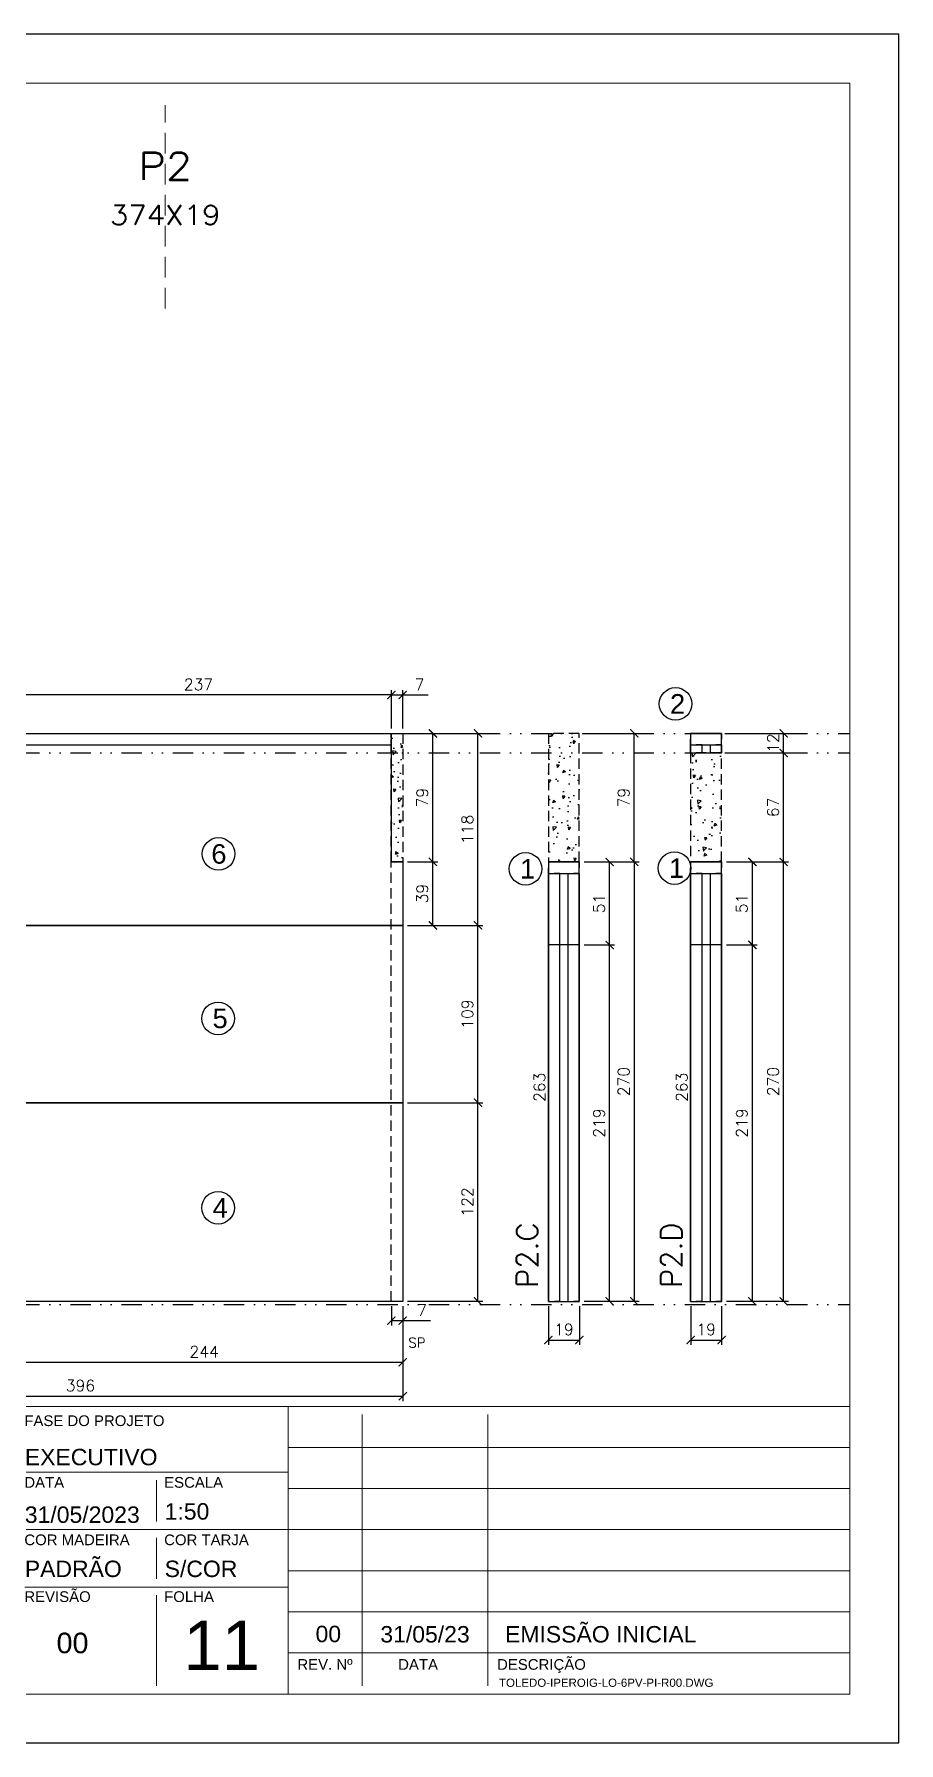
# Model space of a CAD drawing. Extents: x -23436 to 4767, y -4131 to 9755.
# Drawn here: x -14968 to -14436, y 6382 to 7432 of the extents above; entities that cross this region are included whole.
import ezdxf
from ezdxf.enums import TextEntityAlignment as Align

# ---------------------------------------------------------------- set-up
doc = ezdxf.new("R2010")
doc.units = 0
doc.header["$PDMODE"] = 2
doc.header["$PDSIZE"] = 10
doc.linetypes.add('DIVIDE2', pattern=[0.625, 0.25, -0.125, 0, -0.125, 0, -0.125])
doc.linetypes.add('HIDDEN', pattern=[9.525, 6.35, -3.175])
doc.layers.get('0').update_dxf_attribs({"lineweight": 13})
doc.layers.get('Defpoints').update_dxf_attribs({"lineweight": 13})
for name, color, linetype in [('Concreto', 250, 'HIDDEN'), ('Cota', 4, 'Continuous'), ('Cota Sarrafo', 180, 'Continuous'), ('MB Logo', 254, 'Continuous'), ('Nível', 160, 'Continuous'), ('Painéis', 30, 'Continuous'), ('Romaneio', 10, 'Continuous'), ('Sarr 7x7', 104, 'Continuous'), ('Sarrafo de Pressão', 42, 'HIDDEN'), ('Texto de Titulo', 7, 'Continuous'), ('Texto Qtd Sarr', 242, 'Continuous')]:
    doc.layers.add(name, color=color, linetype=linetype)
for name, color, linetype, lineweight in [('FOLHA MB', 7, 'Continuous', 13), ('N° FOLHA', 5, 'Continuous', 13), ('Texto Seção', 7, 'Continuous', 15)]:
    doc.layers.add(name, color=color, linetype=linetype, lineweight=lineweight)
doc.layers.add('Laje_Perimetro', color=7, linetype='Continuous', plot=False)
doc.styles.add('ARIAL', font='arial.ttf', dxfattribs={"oblique": 15, "height": 25})
doc.styles.add('MB_C01', font='arial.ttf', dxfattribs={"height": 1.3})
doc.styles.add('MB_C02', font='arial.ttf', dxfattribs={"height": 2})
doc.styles.add('MB_C03', font='arial.ttf', dxfattribs={"height": 2.5})
doc.styles.add('MB_C04', font='arial.ttf', dxfattribs={"height": 6})
doc.styles.add('REGUA-120', font='ROMANS.shx', dxfattribs={"height": 15})
doc.styles.add('ROMANS', font='romans.shx')
doc.dimstyles.new('Cota Paínel', dxfattribs={"dimtxt": 7, "dimasz": 5, "dimexe": 3, "dimexo": 3, "dimgap": 3, "dimtad": 1, "dimdec": 1, "dimzin": 12, "dimdsep": 46, "dimtxsty": 'ROMANS', "dimblk": 'ARCHTICK', "dimcen": 0, "dimclrd": 4, "dimclre": 4, "dimclrt": 1, "dimadec": 1, "dimazin": 3, "dimtfac": 1, "dimtdec": 1, "dimtmove": 0, "dimatfit": 3, "dimldrblk": 'OBLIQUE', "dimfxl": 0, "dimtolj": 1, "dimtzin": 12, "dimarcsym": 0})
doc.dimstyles.new('PAINEL', dxfattribs={"dimtxt": 7, "dimasz": 5, "dimexe": 3, "dimexo": 3, "dimgap": 3, "dimtad": 1, "dimdec": 1, "dimzin": 12, "dimdsep": 46, "dimtxsty": 'ROMANS', "dimblk": 'ARCHTICK', "dimcen": 0, "dimclrd": 4, "dimclre": 4, "dimclrt": 1, "dimadec": 1, "dimazin": 3, "dimtfac": 1, "dimtdec": 1, "dimtmove": 0, "dimatfit": 3, "dimldrblk": 'OBLIQUE', "dimfxl": 0, "dimtolj": 1, "dimtzin": 12, "dimarcsym": 0})
doc.dimstyles.new('projeto2', dxfattribs={"dimtxt": 7, "dimasz": 5, "dimexe": 1.25, "dimexo": 2.5, "dimgap": 2, "dimtad": 1, "dimdec": 1, "dimdsep": 46, "dimtxsty": 'ROMANS', "dimblk": 'OBLIQUE', "dimcen": 10, "dimdle": 1, "dimse1": 1, "dimse2": 1, "dimsd1": 1, "dimsd2": 1, "dimclrd": 256, "dimclre": 256, "dimclrt": 1, "dimadec": 0, "dimazin": 0, "dimtfac": 1, "dimtdec": 1, "dimtmove": 0, "dimatfit": 3, "dimldrblk": 'OBLIQUE', "dimfxl": 0, "dimlwd": -1, "dimlwe": -1, "dimarcsym": 0})

# ---------------------------------------------------------------- blocks, each defined once
blk = doc.blocks.new('A$C169d8357')
at = {"layer": 'FOLHA MB', "color": 1}
for p, q in [((1109.8, 356.7), (70, 356.7)), ((1109.8, 356.7), (1109.8, 179.9)), ((1455, 356.7), (1109.8, 356.7)), ((1155.3, 185), (1155.3, 351.7)), ((1232.6, 351.7), (1232.6, 185)), ((1455, 331.5), (1109.8, 331.5)), ((1109.8, 316.3), (948.2, 316.3)), ((1029, 311.3), (1029, 286)), ((1455, 306.2), (1109.8, 306.2)), ((1109.8, 281), (948.2, 281)), ((1029, 275.9), (1029, 250.7)), ((1455, 281), (1109.8, 281)), ((1455, 255.7), (1109.8, 255.7)), ((1109.8, 245.6), (948.2, 245.6)), ((1029, 240.6), (1029, 185)), ((1455, 230.4), (1109.8, 230.4)), ((1455, 205.2), (1109.8, 205.2))]:
    blk.add_line(p, q, dxfattribs=at)
for points in [[(0, 1199.9), (0, 149.9), (1485, 149.9), (1485, 1199.9)], [(70, 1169.9), (70, 179.9), (1455, 179.9), (1455, 1169.9)]]:
    blk.add_lwpolyline(points, close=True, dxfattribs=at)
at = {"layer": 'FOLHA MB', "color": 6, "style": 'MB_C01'}
for s, height, p in [('FASE DO PROJETO', 6.566, (947.8, 344.6)), ('DATA', 6.57, (947.8, 306.7)), ('ESCALA', 6.57, (1033.7, 306.7)), ('COR MADEIRA', 6.566, (947.8, 271.4)), ('COR TARJA', 6.57, (1033.7, 271.4)), ('REVISÃO', 6.57, (947.8, 236.5)), ('FOLHA', 6.57, (1033.7, 236.5))]:
    blk.add_text(s, height=height, dxfattribs=at).set_placement(p)
at = {"layer": 'FOLHA MB', "color": 5}
for s, height, style, p in [('EXECUTIVO', 10.1, 'MB_C02', (948.1, 320.5)), ('31/05/2023', 10.1, 'MB_C02', (948.1, 285.1)), ('1:50', 10.1, 'MB_C02', (1034, 287.1)), ('PADRÃO', 10.1, 'MB_C02', (948.1, 251.8)), ('S/COR', 10.1, 'MB_C02', (1034, 251.8)), ('00', 10.1, 'MB_C02', (1126.7, 211.8)), ('31/05/23', 10.1, 'MB_C02', (1166.5, 211.6)), ('EMISSÃO INICIAL', 10.102, 'MB_C02', (1243.1, 211.6)), ('00', 12.63, 'MB_C03', (967.6, 205))]:
    blk.add_text(s, height=height, dxfattribs=dict(at, style=style)).set_placement(p)
at = {"layer": 'FOLHA MB', "color": 6, "style": 'MB_C01'}
for s, p in [('REV. Nº', (1132.5, 198.1)), ('DATA', (1189.7, 198.1)), ('DESCRIÇÃO', (1265.5, 198.1))]:
    blk.add_text(s, height=6.57, dxfattribs=at).set_placement(p, align=Align.MIDDLE_CENTER)
at = {"layer": 'FOLHA MB', "insert": (1239.4, 189.4), "char_height": 5.051, "width": 210.818, "attachment_point": 1, "style": 'MB_C04'}
blk.add_mtext('TOLEDO-IPEROIG-LO-6PV-PI-R00.DWG', dxfattribs=at)
blk = doc.blocks.new('titulo1')
at = {"layer": 'Defpoints', "color": 252, "linetype": 'HIDDEN', "ltscale": 2}
blk.add_line((0, 0), (0, 125), dxfattribs=at)
at = {"layer": 'Defpoints', "style": 'ROMANS', "oblique": 15}
blk.add_attdef('FOLHA', text='', height=10, dxfattribs=at).set_placement((0, 15.6), align=Align.MIDDLE_CENTER)
at = {"layer": 'Texto Qtd Sarr', "color": 3, "style": 'ROMANS', "oblique": 15}
for tag, height, p in [('TITULO', 17, (0, 71.4)), ('SEÇÃO', 12, (0, 41.5))]:
    blk.add_attdef(tag, text='', height=height, dxfattribs=at).set_placement(p, align=Align.MIDDLE_CENTER)
blk = doc.blocks.new('_ArchTick')
at = {"color": 0, "linetype": 'ByBlock', "const_width": 0.15}
blk.add_lwpolyline([(-0.5, -0.5), (0.5, 0.5)], dxfattribs=at)
blk = doc.blocks.new('*D1613')
at = {"layer": 'Cota', "color": 4, "lineweight": -2, "transparency": 16777216}
for p, q in [((-14985.1, 6650.6), (-14985.1, 6613.1)), ((-14741.1, 6650.6), (-14741.1, 6613.1)), ((-14985.1, 6616.1), (-14741.1, 6616.1))]:
    blk.add_line(p, q, dxfattribs=at)
at = {"layer": 'Defpoints', "color": 0, "transparency": 16777216}
for p in [(-14985.1, 6653.6), (-14741.1, 6653.6), (-14741.1, 6616.1)]:
    blk.add_point(p, dxfattribs=at)
at = {"layer": 'Cota', "color": 4, "lineweight": -2, "transparency": 16777216, "xscale": 5, "yscale": 5, "zscale": 5, "rotation": 180}
blk.add_blockref('_ArchTick', (-14985.1, 6616.1), dxfattribs=at)
at = {"layer": 'Cota', "color": 4, "lineweight": -2, "transparency": 16777216, "xscale": 5, "yscale": 5, "zscale": 5}
blk.add_blockref('_ArchTick', (-14741.1, 6616.1), dxfattribs=at)
at = {"layer": 'Cota', "color": 1, "transparency": 16777216, "insert": (-14863.1, 6622.6), "char_height": 7, "attachment_point": 5, "style": 'ROMANS'}
blk.add_mtext('\\A1;244', dxfattribs=at)
blk = doc.blocks.new('_OBLIQUE')
at = {"color": 0, "linetype": 'ByBlock', "lineweight": -2}
for p, q in [((0, 0), (-1, 0)), ((-0.5, -0.5), (0.5, 0.5))]:
    blk.add_line(p, q, dxfattribs=at)
blk = doc.blocks.new('*D1614')
at = {"layer": 'Cota', "color": 4, "lineweight": -2, "transparency": 16777216}
for p, q in [((-14738.1, 6775.6), (-14691.9, 6775.6)), ((-14694.9, 6653.6), (-14694.9, 6775.6)), ((-14738.1, 6653.6), (-14691.9, 6653.6))]:
    blk.add_line(p, q, dxfattribs=at)
at = {"layer": 'Defpoints', "color": 0, "transparency": 16777216}
for p in [(-14741.1, 6775.6), (-14694.9, 6775.6), (-14741.1, 6653.6)]:
    blk.add_point(p, dxfattribs=at)
at = {"layer": 'Cota', "color": 4, "lineweight": -2, "transparency": 16777216, "xscale": 5, "yscale": 5, "zscale": 5}
for p, rotation in [((-14694.9, 6775.6), 90), ((-14694.9, 6653.6), 270)]:
    blk.add_blockref('_ArchTick', p, dxfattribs=dict(at, rotation=rotation))
at = {"layer": 'Cota', "color": 1, "transparency": 16777216, "insert": (-14701.4, 6714.6), "char_height": 7, "attachment_point": 5, "rotation": 90, "style": 'ROMANS'}
blk.add_mtext('\\A1;122', dxfattribs=at)
blk = doc.blocks.new('*D1615')
at = {"layer": 'Cota', "color": 4, "lineweight": -2, "transparency": 16777216}
for p, q in [((-14736.8, 7002.6), (-14691.9, 7002.6)), ((-14694.9, 6884.6), (-14694.9, 7002.6)), ((-14738.1, 6884.6), (-14691.9, 6884.6))]:
    blk.add_line(p, q, dxfattribs=at)
at = {"layer": 'Defpoints', "color": 0, "transparency": 16777216}
for p in [(-14739.8, 7002.6), (-14694.9, 7002.6), (-14741.1, 6884.6)]:
    blk.add_point(p, dxfattribs=at)
at = {"layer": 'Cota', "color": 4, "lineweight": -2, "transparency": 16777216, "xscale": 5, "yscale": 5, "zscale": 5}
for p, rotation in [((-14694.9, 7002.6), 90), ((-14694.9, 6884.6), 270)]:
    blk.add_blockref('_ArchTick', p, dxfattribs=dict(at, rotation=rotation))
at = {"layer": 'Cota', "color": 1, "transparency": 16777216, "insert": (-14701.4, 6943.6), "char_height": 7, "attachment_point": 5, "rotation": 90, "style": 'ROMANS'}
blk.add_mtext('\\A1;118', dxfattribs=at)
blk = doc.blocks.new('*D1617')
at = {"layer": 'Cota', "color": 4, "lineweight": -2, "transparency": 16777216}
for p, q in [((-15137.1, 6650.6), (-15137.1, 6592.3)), ((-14741.1, 6650.6), (-14741.1, 6592.3)), ((-15137.1, 6595.3), (-14741.1, 6595.3))]:
    blk.add_line(p, q, dxfattribs=at)
at = {"layer": 'Defpoints', "color": 0, "transparency": 16777216}
for p in [(-15137.1, 6653.6), (-14741.1, 6653.6), (-14741.1, 6595.3)]:
    blk.add_point(p, dxfattribs=at)
at = {"layer": 'Cota', "color": 4, "lineweight": -2, "transparency": 16777216, "xscale": 5, "yscale": 5, "zscale": 5, "rotation": 180}
blk.add_blockref('_ArchTick', (-15137.1, 6595.3), dxfattribs=at)
at = {"layer": 'Cota', "color": 4, "lineweight": -2, "transparency": 16777216, "xscale": 5, "yscale": 5, "zscale": 5}
blk.add_blockref('_ArchTick', (-14741.1, 6595.3), dxfattribs=at)
at = {"layer": 'Cota', "color": 1, "transparency": 16777216, "insert": (-14939.1, 6601.8), "char_height": 7, "attachment_point": 5, "style": 'ROMANS'}
blk.add_mtext('\\A1;396', dxfattribs=at)
blk = doc.blocks.new('*D1618')
at = {"layer": 'Cota', "color": 4, "lineweight": -2, "transparency": 16777216}
for p, q in [((-14629.6, 6872.6), (-14611, 6872.6)), ((-14614, 6653.6), (-14614, 6872.6)), ((-14629.6, 6653.6), (-14611, 6653.6))]:
    blk.add_line(p, q, dxfattribs=at)
at = {"layer": 'Defpoints', "color": 0, "transparency": 16777216}
for p in [(-14632.6, 6872.6), (-14614, 6872.6), (-14632.6, 6653.6)]:
    blk.add_point(p, dxfattribs=at)
at = {"layer": 'Cota', "color": 4, "lineweight": -2, "transparency": 16777216, "xscale": 5, "yscale": 5, "zscale": 5}
for p, rotation in [((-14614, 6872.6), 90), ((-14614, 6653.6), 270)]:
    blk.add_blockref('_ArchTick', p, dxfattribs=dict(at, rotation=rotation))
at = {"layer": 'Cota', "color": 1, "transparency": 16777216, "insert": (-14620.5, 6763.1), "char_height": 7, "attachment_point": 5, "rotation": 90, "style": 'ROMANS'}
blk.add_mtext('\\A1;219', dxfattribs=at)
blk = doc.blocks.new('*D1619')
at = {"layer": 'Cota', "color": 4, "lineweight": -2, "transparency": 16777216}
for p, q in [((-14542.2, 6872.6), (-14523.3, 6872.6)), ((-14526.3, 6653.6), (-14526.3, 6872.6)), ((-14542.2, 6653.6), (-14523.3, 6653.6))]:
    blk.add_line(p, q, dxfattribs=at)
at = {"layer": 'Defpoints', "color": 0, "transparency": 16777216}
for p in [(-14545.2, 6872.6), (-14526.3, 6872.6), (-14545.2, 6653.6)]:
    blk.add_point(p, dxfattribs=at)
at = {"layer": 'Cota', "color": 4, "lineweight": -2, "transparency": 16777216, "xscale": 5, "yscale": 5, "zscale": 5}
for p, rotation in [((-14526.3, 6872.6), 90), ((-14526.3, 6653.6), 270)]:
    blk.add_blockref('_ArchTick', p, dxfattribs=dict(at, rotation=rotation))
at = {"layer": 'Cota', "color": 1, "transparency": 16777216, "insert": (-14532.8, 6763.1), "char_height": 7, "attachment_point": 5, "rotation": 90, "style": 'ROMANS'}
blk.add_mtext('\\A1;219', dxfattribs=at)
blk = doc.blocks.new('*D1620')
at = {"layer": 'Cota', "color": 4, "lineweight": -2, "transparency": 16777216}
for p, q in [((-14629.6, 6923.6), (-14611, 6923.6)), ((-14614, 6872.6), (-14614, 6923.6)), ((-14629.6, 6872.6), (-14611, 6872.6))]:
    blk.add_line(p, q, dxfattribs=at)
at = {"layer": 'Defpoints', "color": 0, "transparency": 16777216}
for p in [(-14632.6, 6923.6), (-14614, 6923.6), (-14632.6, 6872.6)]:
    blk.add_point(p, dxfattribs=at)
at = {"layer": 'Cota', "color": 4, "lineweight": -2, "transparency": 16777216, "xscale": 5, "yscale": 5, "zscale": 5}
for p, rotation in [((-14614, 6923.6), 90), ((-14614, 6872.6), 270)]:
    blk.add_blockref('_ArchTick', p, dxfattribs=dict(at, rotation=rotation))
at = {"layer": 'Cota', "color": 1, "transparency": 16777216, "insert": (-14620.5, 6898.1), "char_height": 7, "attachment_point": 5, "rotation": 90, "style": 'ROMANS'}
blk.add_mtext('\\A1;51', dxfattribs=at)
blk = doc.blocks.new('*D1621')
at = {"layer": 'Cota', "color": 4, "lineweight": -2, "transparency": 16777216}
for p, q in [((-14542.2, 6923.6), (-14523.3, 6923.6)), ((-14526.3, 6872.6), (-14526.3, 6923.6)), ((-14542.2, 6872.6), (-14523.3, 6872.6))]:
    blk.add_line(p, q, dxfattribs=at)
at = {"layer": 'Defpoints', "color": 0, "transparency": 16777216}
for p in [(-14545.2, 6923.6), (-14526.3, 6923.6), (-14545.2, 6872.6)]:
    blk.add_point(p, dxfattribs=at)
at = {"layer": 'Cota', "color": 4, "lineweight": -2, "transparency": 16777216, "xscale": 5, "yscale": 5, "zscale": 5}
for p, rotation in [((-14526.3, 6923.6), 90), ((-14526.3, 6872.6), 270)]:
    blk.add_blockref('_ArchTick', p, dxfattribs=dict(at, rotation=rotation))
at = {"layer": 'Cota', "color": 1, "transparency": 16777216, "insert": (-14532.8, 6898.1), "char_height": 7, "attachment_point": 5, "rotation": 90, "style": 'ROMANS'}
blk.add_mtext('\\A1;51', dxfattribs=at)
blk = doc.blocks.new('*D1622')
at = {"layer": 'Cota', "color": 4, "lineweight": -2, "transparency": 16777216}
for p, q in [((-14542.2, 6990.6), (-14504.1, 6990.6)), ((-14507.1, 6923.6), (-14507.1, 6990.6)), ((-14542.2, 6923.6), (-14504.1, 6923.6))]:
    blk.add_line(p, q, dxfattribs=at)
at = {"layer": 'Defpoints', "color": 0, "transparency": 16777216}
for p in [(-14545.2, 6990.6), (-14507.1, 6990.6), (-14545.2, 6923.6)]:
    blk.add_point(p, dxfattribs=at)
at = {"layer": 'Cota', "color": 4, "lineweight": -2, "transparency": 16777216, "xscale": 5, "yscale": 5, "zscale": 5}
for p, rotation in [((-14507.1, 6990.6), 90), ((-14507.1, 6923.6), 270)]:
    blk.add_blockref('_ArchTick', p, dxfattribs=dict(at, rotation=rotation))
at = {"layer": 'Cota', "color": 1, "transparency": 16777216, "insert": (-14513.6, 6957.1), "char_height": 7, "attachment_point": 5, "rotation": 90, "style": 'ROMANS'}
blk.add_mtext('\\A1;67', dxfattribs=at)
blk = doc.blocks.new('*D1623')
at = {"layer": 'Defpoints', "color": 0, "transparency": 16777216}
for p in [(-14545.2, 7002.6), (-14507.1, 7002.6), (-14545.2, 6990.6)]:
    blk.add_point(p, dxfattribs=at)
at = {"layer": 'Painéis', "color": 4, "lineweight": -2, "transparency": 16777216}
for p, q in [((-14542.2, 7002.6), (-14504.1, 7002.6)), ((-14507.1, 6990.6), (-14507.1, 7002.6)), ((-14542.2, 6990.6), (-14504.1, 6990.6))]:
    blk.add_line(p, q, dxfattribs=at)
at = {"layer": 'Painéis', "color": 4, "lineweight": -2, "transparency": 16777216, "xscale": 5, "yscale": 5, "zscale": 5}
for p, rotation in [((-14507.1, 7002.6), 90), ((-14507.1, 6990.6), 270)]:
    blk.add_blockref('_ArchTick', p, dxfattribs=dict(at, rotation=rotation))
at = {"layer": 'Painéis', "color": 1, "transparency": 16777216, "insert": (-14513.6, 6996.6), "char_height": 7, "attachment_point": 5, "rotation": 90, "style": 'ROMANS'}
blk.add_mtext('\\A1;12', dxfattribs=at)
blk = doc.blocks.new('*D1624')
at = {"layer": 'Cota', "color": 4, "lineweight": -2, "transparency": 16777216}
for p, q in [((-14629.6, 7002.6), (-14595.9, 7002.6)), ((-14598.9, 6923.6), (-14598.9, 7002.6)), ((-14629.6, 6923.6), (-14595.9, 6923.6))]:
    blk.add_line(p, q, dxfattribs=at)
at = {"layer": 'Defpoints', "color": 0, "transparency": 16777216}
for p in [(-14632.6, 7002.6), (-14598.9, 7002.6), (-14632.6, 6923.6)]:
    blk.add_point(p, dxfattribs=at)
at = {"layer": 'Cota', "color": 4, "lineweight": -2, "transparency": 16777216, "xscale": 5, "yscale": 5, "zscale": 5}
for p, rotation in [((-14598.9, 7002.6), 90), ((-14598.9, 6923.6), 270)]:
    blk.add_blockref('_ArchTick', p, dxfattribs=dict(at, rotation=rotation))
at = {"layer": 'Cota', "color": 1, "transparency": 16777216, "insert": (-14605.4, 6963.1), "char_height": 7, "attachment_point": 5, "rotation": 90, "style": 'ROMANS'}
blk.add_mtext('\\A1;79', dxfattribs=at)
blk = doc.blocks.new('*D1625')
at = {"layer": 'Cota', "color": 4, "lineweight": -2, "transparency": 16777216}
for p, q in [((-14629.6, 6923.6), (-14595.9, 6923.6)), ((-14598.9, 6923.6), (-14598.9, 6653.6)), ((-14629.6, 6653.6), (-14595.9, 6653.6))]:
    blk.add_line(p, q, dxfattribs=at)
at = {"layer": 'Defpoints', "color": 0, "transparency": 16777216}
for p in [(-14632.6, 6923.6), (-14632.6, 6653.6), (-14598.9, 6653.6)]:
    blk.add_point(p, dxfattribs=at)
at = {"layer": 'Cota', "color": 4, "lineweight": -2, "transparency": 16777216, "xscale": 5, "yscale": 5, "zscale": 5}
for p, rotation in [((-14598.9, 6923.6), 90), ((-14598.9, 6653.6), 270)]:
    blk.add_blockref('_ArchTick', p, dxfattribs=dict(at, rotation=rotation))
at = {"layer": 'Cota', "color": 1, "transparency": 16777216, "insert": (-14605.4, 6788.6), "char_height": 7, "attachment_point": 5, "rotation": 90, "style": 'ROMANS'}
blk.add_mtext('\\A1;270', dxfattribs=at)
blk = doc.blocks.new('*D1628')
at = {"layer": 'Cota', "color": 4, "lineweight": -2, "transparency": 16777216}
for p, q in [((-14748.1, 6650.6), (-14748.1, 6638.7)), ((-14741.1, 6650.6), (-14741.1, 6638.7)), ((-14748.1, 6641.7), (-14741.1, 6641.7)), ((-14741.1, 6641.7), (-14724, 6641.7))]:
    blk.add_line(p, q, dxfattribs=at)
at = {"layer": 'Defpoints', "color": 0, "transparency": 16777216}
for p in [(-14748.1, 6653.6), (-14741.1, 6653.6), (-14741.1, 6641.7)]:
    blk.add_point(p, dxfattribs=at)
at = {"layer": 'Cota', "color": 4, "lineweight": -2, "transparency": 16777216, "xscale": 5, "yscale": 5, "zscale": 5, "rotation": 180}
blk.add_blockref('_ArchTick', (-14748.1, 6641.7), dxfattribs=at)
at = {"layer": 'Cota', "color": 4, "lineweight": -2, "transparency": 16777216, "xscale": 5, "yscale": 5, "zscale": 5}
blk.add_blockref('_ArchTick', (-14741.1, 6641.7), dxfattribs=at)
at = {"layer": 'Cota', "color": 1, "transparency": 16777216, "insert": (-14729.3, 6648.2), "char_height": 7, "attachment_point": 5, "style": 'ROMANS'}
blk.add_mtext('\\A1;7', dxfattribs=at)
blk = doc.blocks.new('*D1630')
at = {"layer": 'Defpoints', "color": 0, "transparency": 16777216}
for p in [(-14651.6, 6916.6), (-14651.6, 6653.6), (-14651.6, 6653.6)]:
    blk.add_point(p, dxfattribs=at)
at = {"layer": 'Cota Sarrafo', "color": 1, "transparency": 16777216, "insert": (-14657.1, 6785.1), "char_height": 7, "attachment_point": 5, "rotation": 90, "style": 'ROMANS'}
blk.add_mtext('263', dxfattribs=at)
blk = doc.blocks.new('*D1631')
at = {"layer": 'Defpoints', "color": 0, "transparency": 16777216}
for p in [(-14564.2, 6916.6), (-14564.2, 6916.6), (-14564.2, 6653.6)]:
    blk.add_point(p, dxfattribs=at)
at = {"layer": 'Cota Sarrafo', "color": 1, "transparency": 16777216, "insert": (-14569.7, 6785.1), "char_height": 7, "attachment_point": 5, "rotation": 90, "style": 'ROMANS'}
blk.add_mtext('263', dxfattribs=at)
blk = doc.blocks.new('*D1632')
at = {"layer": 'Cota', "color": 4, "lineweight": -2, "transparency": 16777216}
for p, q in [((-14651.6, 6650.6), (-14651.6, 6626.8)), ((-14632.6, 6650.6), (-14632.6, 6626.8)), ((-14651.6, 6629.8), (-14632.6, 6629.8))]:
    blk.add_line(p, q, dxfattribs=at)
at = {"layer": 'Defpoints', "color": 0, "transparency": 16777216}
for p in [(-14651.6, 6653.6), (-14632.6, 6653.6), (-14632.6, 6629.8)]:
    blk.add_point(p, dxfattribs=at)
at = {"layer": 'Cota', "color": 4, "lineweight": -2, "transparency": 16777216, "xscale": 5, "yscale": 5, "zscale": 5, "rotation": 180}
blk.add_blockref('_ArchTick', (-14651.6, 6629.8), dxfattribs=at)
at = {"layer": 'Cota', "color": 4, "lineweight": -2, "transparency": 16777216, "xscale": 5, "yscale": 5, "zscale": 5}
blk.add_blockref('_ArchTick', (-14632.6, 6629.8), dxfattribs=at)
at = {"layer": 'Cota', "color": 1, "transparency": 16777216, "insert": (-14642.1, 6636.3), "char_height": 7, "attachment_point": 5, "style": 'ROMANS'}
blk.add_mtext('\\A1;19', dxfattribs=at)
blk = doc.blocks.new('*D1633')
at = {"layer": 'Cota', "color": 4, "lineweight": -2, "transparency": 16777216}
for p, q in [((-14564.2, 6650.6), (-14564.2, 6626.8)), ((-14545.2, 6650.6), (-14545.2, 6626.8)), ((-14564.2, 6629.8), (-14545.2, 6629.8))]:
    blk.add_line(p, q, dxfattribs=at)
at = {"layer": 'Defpoints', "color": 0, "transparency": 16777216}
for p in [(-14564.2, 6653.6), (-14545.2, 6653.6), (-14545.2, 6629.8)]:
    blk.add_point(p, dxfattribs=at)
at = {"layer": 'Cota', "color": 4, "lineweight": -2, "transparency": 16777216, "xscale": 5, "yscale": 5, "zscale": 5, "rotation": 180}
blk.add_blockref('_ArchTick', (-14564.2, 6629.8), dxfattribs=at)
at = {"layer": 'Cota', "color": 4, "lineweight": -2, "transparency": 16777216, "xscale": 5, "yscale": 5, "zscale": 5}
blk.add_blockref('_ArchTick', (-14545.2, 6629.8), dxfattribs=at)
at = {"layer": 'Cota', "color": 1, "transparency": 16777216, "insert": (-14554.7, 6636.3), "char_height": 7, "attachment_point": 5, "style": 'ROMANS'}
blk.add_mtext('\\A1;19', dxfattribs=at)
blk = doc.blocks.new('*D1140')
at = {"layer": 'Cota', "color": 4, "lineweight": -2, "transparency": 16777216}
for p, q in [((-14542.2, 6923.6), (-14504.1, 6923.6)), ((-14507.1, 6653.6), (-14507.1, 6923.6)), ((-14542.2, 6653.6), (-14504.1, 6653.6))]:
    blk.add_line(p, q, dxfattribs=at)
at = {"layer": 'Defpoints', "color": 0, "transparency": 16777216}
for p in [(-14545.2, 6923.6), (-14507.1, 6923.6), (-14545.2, 6653.6)]:
    blk.add_point(p, dxfattribs=at)
at = {"layer": 'Cota', "color": 4, "lineweight": -2, "transparency": 16777216, "xscale": 5, "yscale": 5, "zscale": 5}
for p, rotation in [((-14507.1, 6923.6), 90), ((-14507.1, 6653.6), 270)]:
    blk.add_blockref('_ArchTick', p, dxfattribs=dict(at, rotation=rotation))
at = {"layer": 'Cota', "color": 1, "transparency": 16777216, "insert": (-14513.6, 6788.6), "char_height": 7, "attachment_point": 5, "rotation": 90, "style": 'ROMANS'}
blk.add_mtext('\\A1;270', dxfattribs=at)
blk = doc.blocks.new('*D1063')
at = {"layer": 'Cota', "color": 4, "lineweight": -2, "transparency": 16777216}
for p, q in [((-14748.1, 7005.6), (-14748.1, 7029.2)), ((-14748.1, 7026.2), (-14741.1, 7026.2)), ((-14741.1, 7005.6), (-14741.1, 7029.2)), ((-14741.1, 7026.2), (-14725.5, 7026.2))]:
    blk.add_line(p, q, dxfattribs=at)
at = {"layer": 'Defpoints', "color": 0, "transparency": 16777216}
for p in [(-14748.1, 7026.2), (-14748.1, 7002.6), (-14741.1, 7002.6)]:
    blk.add_point(p, dxfattribs=at)
at = {"layer": 'Cota', "color": 4, "lineweight": -2, "transparency": 16777216, "xscale": 5, "yscale": 5, "zscale": 5, "rotation": 180}
blk.add_blockref('_ArchTick', (-14748.1, 7026.2), dxfattribs=at)
at = {"layer": 'Cota', "color": 4, "lineweight": -2, "transparency": 16777216, "xscale": 5, "yscale": 5, "zscale": 5}
blk.add_blockref('_ArchTick', (-14741.1, 7026.2), dxfattribs=at)
at = {"layer": 'Cota', "color": 1, "transparency": 16777216, "insert": (-14730.8, 7032.7), "char_height": 7, "attachment_point": 5, "style": 'ROMANS'}
blk.add_mtext('\\A1;7', dxfattribs=at)
blk = doc.blocks.new('*D1064')
at = {"layer": 'Cota', "color": 4, "lineweight": -2, "transparency": 16777216}
for p, q in [((-14738.1, 6884.6), (-14691.9, 6884.6)), ((-14694.9, 6775.6), (-14694.9, 6884.6)), ((-14738.1, 6775.6), (-14691.9, 6775.6))]:
    blk.add_line(p, q, dxfattribs=at)
at = {"layer": 'Defpoints', "color": 0, "transparency": 16777216}
for p in [(-14741.1, 6884.6), (-14694.9, 6884.6), (-14741.1, 6775.6)]:
    blk.add_point(p, dxfattribs=at)
at = {"layer": 'Cota', "color": 4, "lineweight": -2, "transparency": 16777216, "xscale": 5, "yscale": 5, "zscale": 5}
for p, rotation in [((-14694.9, 6884.6), 90), ((-14694.9, 6775.6), 270)]:
    blk.add_blockref('_ArchTick', p, dxfattribs=dict(at, rotation=rotation))
at = {"layer": 'Cota', "color": 1, "transparency": 16777216, "insert": (-14701.4, 6830.1), "char_height": 7, "attachment_point": 5, "rotation": 90, "style": 'ROMANS'}
blk.add_mtext('\\A1;109', dxfattribs=at)
blk = doc.blocks.new('*D1078')
at = {"layer": 'Cota', "color": 4, "lineweight": -2, "transparency": 16777216}
for p, q in [((-14738.1, 6923.6), (-14719.6, 6923.6)), ((-14722.6, 6884.6), (-14722.6, 6923.6)), ((-14738.1, 6884.6), (-14719.6, 6884.6))]:
    blk.add_line(p, q, dxfattribs=at)
at = {"layer": 'Defpoints', "color": 0, "transparency": 16777216}
for p in [(-14741.1, 6923.6), (-14722.6, 6923.6), (-14741.1, 6884.6)]:
    blk.add_point(p, dxfattribs=at)
at = {"layer": 'Cota', "color": 4, "lineweight": -2, "transparency": 16777216, "xscale": 5, "yscale": 5, "zscale": 5}
for p, rotation in [((-14722.6, 6923.6), 90), ((-14722.6, 6884.6), 270)]:
    blk.add_blockref('_ArchTick', p, dxfattribs=dict(at, rotation=rotation))
at = {"layer": 'Cota', "color": 1, "transparency": 16777216, "insert": (-14729.1, 6904.1), "char_height": 7, "attachment_point": 5, "rotation": 90, "style": 'ROMANS'}
blk.add_mtext('\\A1;39', dxfattribs=at)
blk = doc.blocks.new('*D1079')
at = {"layer": 'Cota', "color": 4, "lineweight": -2, "transparency": 16777216}
for p, q in [((-14745.1, 7002.6), (-14719.6, 7002.6)), ((-14722.6, 6923.6), (-14722.6, 7002.6)), ((-14738.1, 6923.6), (-14719.6, 6923.6))]:
    blk.add_line(p, q, dxfattribs=at)
at = {"layer": 'Defpoints', "color": 0, "transparency": 16777216}
for p in [(-14748.1, 7002.6), (-14722.6, 7002.6), (-14741.1, 6923.6)]:
    blk.add_point(p, dxfattribs=at)
at = {"layer": 'Cota', "color": 4, "lineweight": -2, "transparency": 16777216, "xscale": 5, "yscale": 5, "zscale": 5}
for p, rotation in [((-14722.6, 7002.6), 90), ((-14722.6, 6923.6), 270)]:
    blk.add_blockref('_ArchTick', p, dxfattribs=dict(at, rotation=rotation))
at = {"layer": 'Cota', "color": 1, "transparency": 16777216, "insert": (-14729.1, 6963.1), "char_height": 7, "attachment_point": 5, "rotation": 90, "style": 'ROMANS'}
blk.add_mtext('\\A1;79', dxfattribs=at)
blk = doc.blocks.new('*D1081')
at = {"layer": 'Cota', "color": 4, "lineweight": -2, "transparency": 16777216}
for p, q in [((-14985.1, 7005.6), (-14985.1, 7029.2)), ((-14748.1, 7026.2), (-14985.1, 7026.2)), ((-14748.1, 7005.6), (-14748.1, 7029.2))]:
    blk.add_line(p, q, dxfattribs=at)
at = {"layer": 'Defpoints', "color": 0, "transparency": 16777216}
for p in [(-14985.1, 7026.2), (-14985.1, 7002.6), (-14748.1, 7002.6)]:
    blk.add_point(p, dxfattribs=at)
at = {"layer": 'Cota', "color": 4, "lineweight": -2, "transparency": 16777216, "xscale": 5, "yscale": 5, "zscale": 5, "rotation": 180}
blk.add_blockref('_ArchTick', (-14985.1, 7026.2), dxfattribs=at)
at = {"layer": 'Cota', "color": 4, "lineweight": -2, "transparency": 16777216, "xscale": 5, "yscale": 5, "zscale": 5}
blk.add_blockref('_ArchTick', (-14748.1, 7026.2), dxfattribs=at)
at = {"layer": 'Cota', "color": 1, "transparency": 16777216, "insert": (-14866.6, 7032.7), "char_height": 7, "attachment_point": 5, "style": 'ROMANS'}
blk.add_mtext('\\A1;237', dxfattribs=at)

msp = doc.modelspace()

# ---------------------------------------------------------------- hatches: boundary and pattern name
at = {"layer": 'Concreto'}
h = msp.add_hatch(dxfattribs=at)
h.set_pattern_fill('AR-CONC', color=256, scale=0.1, angle=180)
h.set_pattern_definition([(230, (1404.447, -27.665), (-18.218467, 1.593909), [1.905, -20.955]), (175, (1404.447, -27.665), (3.524342, -19.105685), [1.524, -16.764058]), (280.45144, (1402.929, -27.532), (-14.694125, -17.511775), [1.619, -17.809024]), (226.1842, (1404.447, -32.745), (-27.107904, 4.204233), [2.8575, -31.4325]), (276.63556, (1402.188, -32.395), (-23.740413, -24.742612), [2.428502, -26.71356]), (171.18415, (1404.447, -32.745), (-23.740413, -24.742612), [2.285997, -25.145973]), (201, (1401.907, -31.475), (-15.161439, 10.22652), [1.905, -20.955]), (146, (1401.907, -31.475), (-6.180203, -18.418797), [1.524, -16.764]), (251.45145, (1400.643, -30.623), (-21.341642, -8.192277), [1.619, -17.808994]), (217.5, (1404.447, -27.665), (-0.3088603, -8.455504), [0, -16.5608, 0, -17.018, 0, -16.8275]), (187.5, (1404.447, -27.665), (-6.6819663, -10.0180575), [0, -9.7028, 0, -16.1798, 0, -6.4135]), (147.5, (1410.111, -27.665), (-13.5590595, 0.5728744), [0, -6.35, 0, -19.812, 0, -26.289]), (137.5, (1412.651, -27.665), (-14.812918, -2.542649), [0, -8.255, 0, -13.1572, 0, -18.669])])
h.paths.add_polyline_path([(-14741.137, 6923.55), (-14748.137, 6923.55), (-14748.137, 7002.55), (-14741.137, 7002.55)])
h = msp.add_hatch(dxfattribs=at)
h.set_pattern_fill('AR-CONC', color=256, scale=0.1, angle=180)
h.set_pattern_definition([(230, (1574.095, -5e-13), (-18.218467, 1.593909), [1.905, -20.955]), (175, (1574.095, -5e-13), (3.524342, -19.105685), [1.524, -16.764058]), (280.45144, (1572.576, 0.133), (-14.694125, -17.511775), [1.619, -17.809024]), (226.1842, (1574.095, -5.08), (-27.107904, 4.204233), [2.8575, -31.4325]), (276.63556, (1571.836, -4.73), (-23.740413, -24.742612), [2.428502, -26.71356]), (171.18415, (1574.095, -5.08), (-23.740413, -24.742612), [2.285997, -25.145973]), (201, (1571.555, -3.81), (-15.161439, 10.22652), [1.905, -20.955]), (146, (1571.555, -3.81), (-6.180203, -18.418797), [1.524, -16.764]), (251.45145, (1570.291, -2.958), (-21.341642, -8.192277), [1.619, -17.808994]), (217.5, (1574.0947, -5e-13), (-0.3088603, -8.455504), [0, -16.5608, 0, -17.018, 0, -16.8275]), (187.5, (1574.095, -5e-13), (-6.6819663, -10.0180575), [0, -9.7028, 0, -16.1798, 0, -6.4135]), (147.5, (1579.759, -5e-13), (-13.5590595, 0.5728744), [0, -6.35, 0, -19.812, 0, -26.289]), (137.5, (1582.299, -5e-13), (-14.812918, -2.542649), [0, -8.255, 0, -13.1572, 0, -18.669])])
h.paths.add_polyline_path([(-14651.63, 6923.55), (-14632.63, 6923.55), (-14632.63, 7002.55), (-14651.63, 7002.55)])
h = msp.add_hatch(dxfattribs=at)
h.set_pattern_fill('AR-CONC', color=256, scale=0.1, angle=180)
h.set_pattern_definition([(230, (1585, -5e-13), (-18.218467, 1.593909), [1.905, -20.955]), (175, (1585, -5e-13), (3.524342, -19.105685), [1.524, -16.764058]), (280.45144, (1583.482, 0.133), (-14.694125, -17.511775), [1.619, -17.809024]), (226.1842, (1585, -5.08), (-27.107904, 4.204233), [2.8575, -31.4325]), (276.63556, (1582.74, -4.73), (-23.740413, -24.742612), [2.428502, -26.71356]), (171.18415, (1585, -5.08), (-23.740413, -24.742612), [2.285997, -25.145973]), (201, (1582.46, -3.81), (-15.161439, 10.22652), [1.905, -20.955]), (146, (1582.46, -3.81), (-6.180203, -18.418797), [1.524, -16.764]), (251.45145, (1581.197, -2.958), (-21.341642, -8.192277), [1.619, -17.808994]), (217.5, (1585, -5e-13), (-0.3088603, -8.455504), [0, -16.5608, 0, -17.018, 0, -16.8275]), (187.5, (1585, -5e-13), (-6.6819663, -10.0180575), [0, -9.7028, 0, -16.1798, 0, -6.4135]), (147.5, (1590.664, -5e-13), (-13.5590595, 0.5728744), [0, -6.35, 0, -19.812, 0, -26.289]), (137.5, (1593.204, -5e-13), (-14.812918, -2.542649), [0, -8.255, 0, -13.1572, 0, -18.669])])
h.paths.add_polyline_path([(-14564.249, 6923.55), (-14545.249, 6923.55), (-14545.249, 6990.55), (-14564.249, 6990.55)])

# ---------------------------------------------------------------- linework, layer by layer
for points in [[(-14741.137, 6923.55), (-14748.137, 6923.55), (-14748.137, 7002.55), (-14741.137, 7002.55)], [(-14651.63, 6923.55), (-14632.63, 6923.55), (-14632.63, 7002.55), (-14651.63, 7002.55)], [(-14564.249, 6923.55), (-14545.249, 6923.55), (-14545.249, 6990.55), (-14564.249, 6990.55)]]:
    msp.add_lwpolyline(points, close=True, dxfattribs=at)
at = {"layer": 'Laje_Perimetro'}
msp.add_lwpolyline([(-14436.356, 7432.259), (-15921.377, 7432.259), (-15921.377, 6382.259), (-14436.356, 6382.259)], close=True, dxfattribs=at)
at = {"layer": 'Nível', "color": 85, "linetype": 'DIVIDE2', "ltscale": 50, "true_color": 0x58ba48}
msp.add_line((-15763.006, 7002.55), (-14466.356, 7002.55), dxfattribs=at)
at = {"layer": 'Nível', "linetype": 'DIVIDE2', "ltscale": 50}
for p, q in [((-15763.006, 6990.55), (-14466.356, 6990.55)), ((-15763.006, 6651.55), (-14466.356, 6651.55))]:
    msp.add_line(p, q, dxfattribs=at)
at = {"layer": 'Painéis', "color": 32, "true_color": 0xcd6928}
for p, q in [((-14741.137, 6884.55), (-15137.137, 6884.55)), ((-14632.63, 6872.55), (-14651.63, 6872.55)), ((-14545.249, 6872.55), (-14564.249, 6872.55))]:
    msp.add_line(p, q, dxfattribs=at)
msp.add_lwpolyline([(-14985.137, 7002.55), (-14748.137, 7002.55), (-14748.137, 6923.55), (-14741.137, 6923.55), (-14741.137, 6884.55), (-14985.137, 6884.55), (-14985.137, 7002.55)], dxfattribs=at)
for points in [[(-14564.249, 6990.55), (-14545.249, 6990.55), (-14545.249, 7002.55), (-14564.249, 7002.55)], [(-14651.63, 6653.55), (-14632.63, 6653.55), (-14632.63, 6923.55), (-14651.63, 6923.55)], [(-14564.249, 6653.55), (-14545.249, 6653.55), (-14545.249, 6923.55), (-14564.249, 6923.55)], [(-14741.137, 6775.55), (-14985.137, 6775.55), (-14985.137, 6884.55), (-14741.137, 6884.55)], [(-14741.137, 6653.55), (-14985.137, 6653.55), (-14985.137, 6775.55), (-14741.137, 6775.55)]]:
    msp.add_lwpolyline(points, close=True, dxfattribs=at)
at = {"layer": 'Romaneio'}
for centre in [(-14573.51, 7020.721), (-14854.27, 6928.504), (-14665.671, 6919.347), (-14574.148, 6919.762), (-14854.541, 6827.426), (-14854.541, 6711.032)]:
    msp.add_circle(centre, 10, dxfattribs=at)
at = {"layer": 'Sarr 7x7', "color": 50}
for p, q in [((-15137.137, 7002.55), (-14748.137, 7002.55)), ((-15137.137, 6995.55), (-14748.137, 6995.55)), ((-14748.137, 7002.55), (-14748.137, 6999.05)), ((-14748.137, 6995.55), (-14748.137, 6999.05)), ((-14564.249, 7002.55), (-14564.249, 6999.05)), ((-14564.249, 7002.55), (-14545.249, 7002.55)), ((-14564.249, 6995.55), (-14564.249, 6999.05)), ((-14564.249, 6995.55), (-14545.249, 6995.55)), ((-14564.249, 6990.55), (-14564.249, 6995.55)), ((-14564.249, 6995.55), (-14560.749, 6995.55)), ((-14557.249, 6995.55), (-14560.749, 6995.55)), ((-14557.249, 6990.55), (-14557.249, 6995.55)), ((-14552.249, 6995.55), (-14548.749, 6995.55)), ((-14552.249, 6995.55), (-14552.249, 6990.55)), ((-14545.249, 6995.55), (-14548.749, 6995.55)), ((-14545.249, 7002.55), (-14545.249, 6999.05)), ((-14545.249, 6995.55), (-14545.249, 6999.05)), ((-14545.249, 6995.55), (-14545.249, 6990.55)), ((-14564.249, 6990.55), (-14560.749, 6990.55)), ((-14557.249, 6990.55), (-14560.749, 6990.55)), ((-14552.249, 6990.55), (-14548.749, 6990.55)), ((-14545.249, 6990.55), (-14548.749, 6990.55)), ((-14651.63, 6923.55), (-14651.63, 6920.05)), ((-14651.63, 6923.55), (-14632.63, 6923.55)), ((-14651.63, 6916.55), (-14651.63, 6920.05)), ((-14632.63, 6923.55), (-14632.63, 6920.05)), ((-14632.63, 6916.55), (-14632.63, 6920.05)), ((-14564.249, 6923.55), (-14564.249, 6920.05)), ((-14564.249, 6923.55), (-14545.249, 6923.55)), ((-14564.249, 6916.55), (-14564.249, 6920.05)), ((-14545.249, 6923.55), (-14545.249, 6920.05)), ((-14545.249, 6916.55), (-14545.249, 6920.05)), ((-14651.63, 6916.55), (-14632.63, 6916.55)), ((-14651.63, 6653.55), (-14651.63, 6916.55)), ((-14651.63, 6916.55), (-14648.13, 6916.55)), ((-14644.63, 6916.55), (-14648.13, 6916.55)), ((-14644.63, 6653.55), (-14644.63, 6916.55)), ((-14639.63, 6916.55), (-14636.13, 6916.55)), ((-14639.63, 6916.55), (-14639.63, 6653.55)), ((-14632.63, 6916.55), (-14636.13, 6916.55)), ((-14632.63, 6916.55), (-14632.63, 6653.55)), ((-14564.249, 6916.55), (-14545.249, 6916.55)), ((-14564.249, 6653.55), (-14564.249, 6916.55)), ((-14564.249, 6916.55), (-14560.749, 6916.55)), ((-14557.249, 6916.55), (-14560.749, 6916.55)), ((-14557.249, 6653.55), (-14557.249, 6916.55)), ((-14552.249, 6916.55), (-14548.749, 6916.55)), ((-14552.249, 6916.55), (-14552.249, 6653.55)), ((-14545.249, 6916.55), (-14548.749, 6916.55)), ((-14545.249, 6916.55), (-14545.249, 6653.55)), ((-14651.63, 6653.55), (-14648.13, 6653.55)), ((-14644.63, 6653.55), (-14648.13, 6653.55)), ((-14639.63, 6653.55), (-14636.13, 6653.55)), ((-14632.63, 6653.55), (-14636.13, 6653.55)), ((-14564.249, 6653.55), (-14560.749, 6653.55)), ((-14557.249, 6653.55), (-14560.749, 6653.55)), ((-14552.249, 6653.55), (-14548.749, 6653.55)), ((-14545.249, 6653.55), (-14548.749, 6653.55))]:
    msp.add_line(p, q, dxfattribs=at)
at = {"layer": 'Sarrafo de Pressão'}
msp.add_line((-14748.137, 6653.55), (-14748.137, 6923.55), dxfattribs=at)

# ---------------------------------------------------------------- block references
at = {"layer": 'MB Logo'}
msp.add_blockref('A$C169d8357', (-15921.377, 6232.321), dxfattribs=at)
at = {"layer": 'Texto Seção'}
ref = msp.add_blockref('titulo1', (-14887.05, 7263.647), dxfattribs=at)
ref.add_attrib('TITULO', 'P2', dxfattribs={"layer": 'Texto de Titulo', "color": 7, "height": 17, "style": 'ROMANS', "width": 1.1}).set_placement((-14887.05, 7351.147), align=Align.MIDDLE_CENTER)
ref.add_attrib('SEÇÃO', '374X19', dxfattribs={"layer": 'Texto de Titulo', "color": 7, "height": 12, "style": 'ROMANS', "width": 1.1}).set_placement((-14887.05, 7321.147), align=Align.MIDDLE_CENTER)

# ---------------------------------------------------------------- texts
at = {"layer": 'N° FOLHA', "color": 5, "style": 'MB_C04'}
msp.add_text('11', height=30.3061, dxfattribs=at).set_placement((-14875.91, 6427.003))
at = {"layer": 'Romaneio', "color": 0, "style": 'ARIAL'}
for s, p in [('2', (-14572.257, 7020.721)), ('6', (-14854.032, 6928.504)), ('1', (-14664.418, 6919.347)), ('1', (-14572.896, 6919.762)), ('5', (-14853.288, 6827.426)), ('4', (-14853.288, 6711.032))]:
    msp.add_text(s, height=12, dxfattribs=at).set_placement(p, align=Align.MIDDLE_CENTER)
at = {"layer": 'Texto Seção', "char_height": 13, "width": 285.32988, "attachment_point": 7, "rotation": 90, "style": 'REGUA-120'}
for s, insert in [('P2.C', (-14658.179, 6661.936)), ('P2.D', (-14569.652, 6661.936))]:
    msp.add_mtext(s, dxfattribs=dict(at, insert=insert))
at = {"layer": 'Texto Seção', "insert": (-14727.125, 6625.123), "char_height": 6, "attachment_point": 9, "style": 'ROMANS'}
msp.add_mtext('SP', dxfattribs=at)

# ---------------------------------------------------------------- dimensions: what is measured, and where the dimension line sits
at = {"layer": 'Cota', "color": 2}
dim = msp.add_linear_dim(base=(-14985.137, 7026.154), p1=(-14748.137, 7002.55), p2=(-14985.137, 7002.55), dimstyle='PAINEL', override={"dimarcsym": 2}, dxfattribs=at)
dim.commit()
dim.dimension.update_dxf_attribs({"geometry": '*D1081', "text_midpoint": (-14866.637, 7032.654)})
dim = msp.add_linear_dim(base=(-14748.137, 7026.154), p1=(-14741.137, 7002.55), p2=(-14748.137, 7002.55), dimstyle='PAINEL', override={"dimarcsym": 2}, dxfattribs=at)
dim.commit()
dim.dimension.update_dxf_attribs({"geometry": '*D1063', "text_midpoint": (-14730.803, 7026.154), "dimtype": 160})
for base, p1, p2, picture, middle in [((-14722.574, 7002.55), (-14741.137, 6923.55), (-14748.137, 7002.55), '*D1079', (-14729.074, 6963.05)), ((-14722.574, 6923.55), (-14741.137, 6884.55), (-14741.137, 6923.55), '*D1078', (-14729.074, 6904.05)), ((-14507.115, 6923.55), (-14545.249, 6653.55), (-14545.249, 6923.55), '*D1140', (-14513.615, 6788.55)), ((-14694.898, 6884.55), (-14741.137, 6775.55), (-14741.137, 6884.55), '*D1064', (-14701.398, 6830.05))]:
    dim = msp.add_linear_dim(base=base, p1=p1, p2=p2, angle=90, dimstyle='PAINEL', override={"dimarcsym": 2}, dxfattribs=at)
    dim.commit()
    dim.dimension.update_dxf_attribs({"geometry": picture, "text_midpoint": middle})
at = {"layer": 'Cota'}
for base, p1, p2, picture, middle in [((-14694.898, 7002.55), (-14741.137, 6884.55), (-14739.79, 7002.55), '*D1615', (-14701.398, 6943.55)), ((-14598.871, 7002.55), (-14632.63, 6923.55), (-14632.63, 7002.55), '*D1624', (-14605.371, 6963.05)), ((-14507.115, 6990.55), (-14545.249, 6923.55), (-14545.249, 6990.55), '*D1622', (-14513.615, 6957.05)), ((-14613.999, 6923.55), (-14632.63, 6872.55), (-14632.63, 6923.55), '*D1620', (-14620.499, 6898.05)), ((-14598.871, 6653.55), (-14632.63, 6923.55), (-14632.63, 6653.55), '*D1625', (-14605.371, 6788.55)), ((-14526.341, 6923.55), (-14545.249, 6872.55), (-14545.249, 6923.55), '*D1621', (-14532.841, 6898.05)), ((-14613.999, 6872.55), (-14632.63, 6653.55), (-14632.63, 6872.55), '*D1618', (-14620.499, 6763.05)), ((-14526.341, 6872.55), (-14545.249, 6653.55), (-14545.249, 6872.55), '*D1619', (-14532.841, 6763.05)), ((-14694.898, 6775.55), (-14741.137, 6653.55), (-14741.137, 6775.55), '*D1614', (-14701.398, 6714.55))]:
    dim = msp.add_linear_dim(base=base, p1=p1, p2=p2, angle=90, dimstyle='PAINEL', override={"dimarcsym": 2}, dxfattribs=at)
    dim.commit()
    dim.dimension.update_dxf_attribs({"geometry": picture, "text_midpoint": middle})
for base, p1, p2, picture, middle in [((-14741.137, 6595.309), (-15137.137, 6653.55), (-14741.137, 6653.55), '*D1617', (-14939.137, 6601.809)), ((-14741.137, 6616.093), (-14985.137, 6653.55), (-14741.137, 6653.55), '*D1613', (-14863.137, 6622.593)), ((-14632.63, 6629.784), (-14651.63, 6653.55), (-14632.63, 6653.55), '*D1632', (-14642.13, 6636.284)), ((-14545.249, 6629.784), (-14564.249, 6653.55), (-14545.249, 6653.55), '*D1633', (-14554.749, 6636.284))]:
    dim = msp.add_linear_dim(base=base, p1=p1, p2=p2, dimstyle='PAINEL', override={"dimarcsym": 2}, dxfattribs=at)
    dim.commit()
    dim.dimension.update_dxf_attribs({"geometry": picture, "text_midpoint": middle})
dim = msp.add_linear_dim(base=(-14741.137, 6641.693), p1=(-14748.137, 6653.55), p2=(-14741.137, 6653.55), angle=180, dimstyle='Cota Paínel', dxfattribs=at)
dim.commit()
dim.dimension.update_dxf_attribs({"geometry": '*D1628', "text_midpoint": (-14729.303, 6641.693), "dimtype": 160})
at = {"layer": 'Cota Sarrafo'}
for base, p1, p2, picture, middle in [((-14651.63, 6653.55), (-14651.63, 6916.55), (-14651.63, 6653.55), '*D1630', (-14657.13, 6785.05)), ((-14564.249, 6916.55), (-14564.249, 6653.55), (-14564.249, 6916.55), '*D1631', (-14569.749, 6785.05))]:
    dim = msp.add_linear_dim(base=base, p1=p1, p2=p2, angle=90, dimstyle='projeto2', dxfattribs=at)
    dim.commit()
    dim.dimension.update_dxf_attribs({"geometry": picture, "text_midpoint": middle})
at = {"layer": 'Painéis', "color": 6}
dim = msp.add_linear_dim(base=(-14507.115, 7002.55), p1=(-14545.249, 6990.55), p2=(-14545.249, 7002.55), angle=90, dimstyle='PAINEL', override={"dimarcsym": 2}, dxfattribs=at)
dim.commit()
dim.dimension.update_dxf_attribs({"geometry": '*D1623', "text_midpoint": (-14507.115, 6996.55), "dimtype": 160})

doc.saveas('drawing.dxf')
